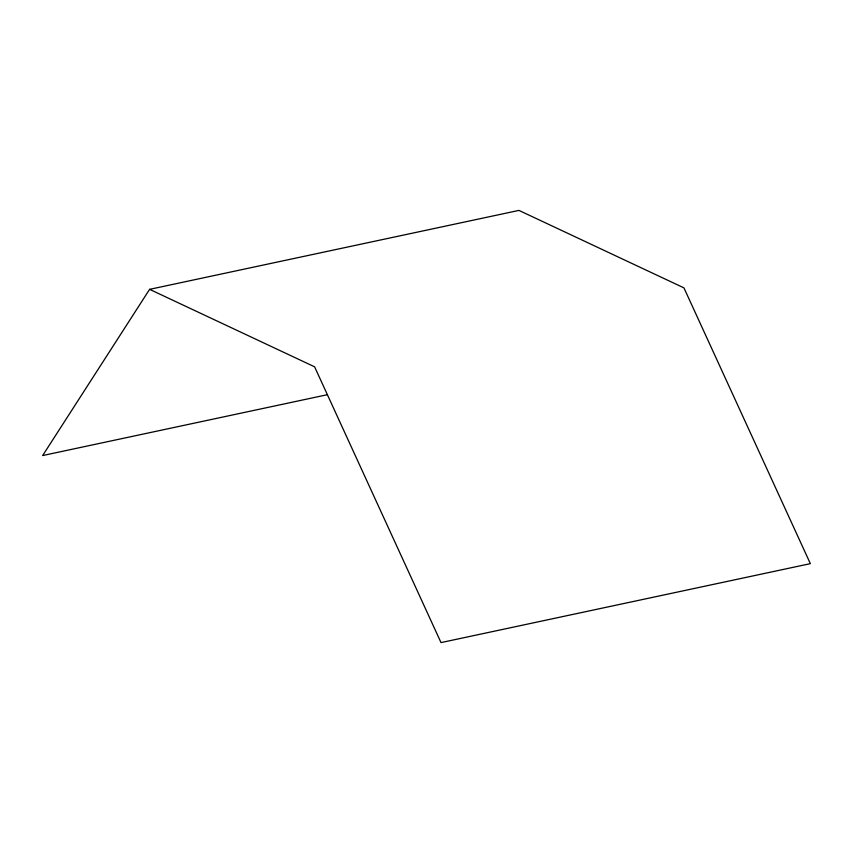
<?xml version="1.0" encoding="UTF-8"?>
<svg xmlns="http://www.w3.org/2000/svg" width="853" height="853" viewBox="0 0 853 853"><rect width="100%" height="100%" fill="white"/><g stroke="black" fill="none" stroke-linecap="round" stroke-linejoin="round"><path stroke-width="1.28" d="M149.606 289.348L314.608 366.822L441.012 642.597L810.35 563.652L683.946 287.877L518.944 210.403L149.606 289.348L42.65 455.555L327.456 394.683"/></g></svg>
